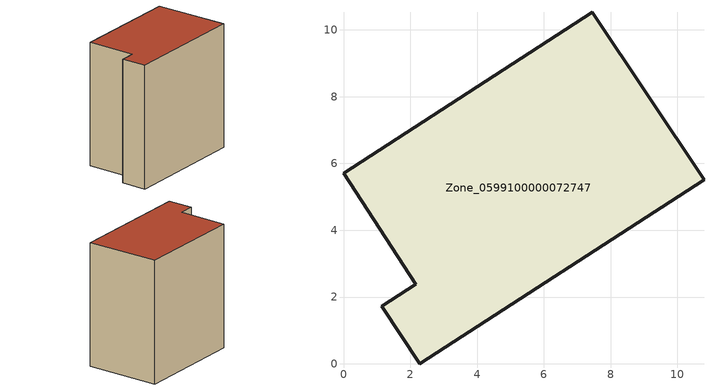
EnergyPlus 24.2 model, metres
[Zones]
Zone_0599100000072747
 floor ground (C_G): 1.15,1.73 2.16,2.39 0,5.71 7.45,10.53 10.8,5.52 2.29,0 z0
 wall outside (C_F): 2.16,2.39 1.15,1.73 2.29,0 10.8,5.52 7.45,10.53 0,5.71 2.16,2.39 z0:10.18
 roof outside (C_R): 7.45,10.53 0,5.71 2.16,2.39 1.15,1.73 2.29,0 10.8,5.52 z10.18
[BUILDING]
Pand.0599100000072747: North Axis=0; Terrain=City; Loads Convergence Tolerance Value=0.04; Temperature Convergence Tolerance Value=0.4; Solar Distribution=FullExterior; Maximum Number of Warmup Days=25; Minimum Number of Warmup Days=1
[Site:Location]
Rotterdam.The.Hague.AP_ZH_NLD Design_Conditions: Latitude=51.96; Longitude=4.45; Time Zone=1; Elevation=-4.5
[SITE:GROUNDTEMPERATURE:BUILDINGSURFACE]
18, 18, 18, 18, 18, 18, 18, 18, 18, 18, 18, 18
[MATERIAL] Thermal Absorptance=0.9; Solar Absorptance=0.7; Visible Absorptance=0.7
Name | Roughness | Thickness | Conductivity | Density | Specific Heat
G.TI.1946 | MediumSmooth | 0.15 | 1 | 540 | 1210
F.TI.1946 | Rough | 0.3 | 0.857143 | 1920 | 840
R.TI.1946 | MediumRough | 0.2 | 0.1 | 1500 | 1000
[CONSTRUCTION]
C_G: G.TI.1946
C_F: F.TI.1946
C_R: R.TI.1946
[ZONE]
Zone_0599100000072747: Type=1; Multiplier=1; Ceiling Height=Autocalculate; Volume=Autocalculate; Floor Area=autocalculate; Part of Total Floor Area=Yes
[ZONEINFILTRATION:DESIGNFLOWRATE]
Infil_Zone_0599100000072747: Zone or ZoneList or Space or SpaceList=Zone_0599100000072747; Schedule=AlwaysOn; Design Flow Rate Calculation Method=Flow/Area; Flow Rate per Floor Area=0.003; Constant Term Coefficient=1; Temperature Term Coefficient=0; Velocity Term Coefficient=0; Velocity Squared Term Coefficient=0
[HVACTEMPLATE:ZONE:IDEALLOADSAIRSYSTEM]
Zone_0599100000072747: Maximum Heating Supply Air Temperature=50; Minimum Cooling Supply Air Temperature=13; Maximum Heating Supply Air Humidity Ratio=0.0156; Minimum Cooling Supply Air Humidity Ratio=0.0077; Heating Limit=NoLimit; Cooling Limit=NoLimit; Dehumidification Control Type=ConstantSensibleHeatRatio; Cooling Sensible Heat Ratio=0.7; Dehumidification Setpoint=60; Humidification Control Type=None; Humidification Setpoint=30; Outdoor Air Method=None; Outdoor Air Flow Rate per Person=0.00944; Outdoor Air Flow Rate per Zone Floor Area=0; Outdoor Air Flow Rate per Zone=0; Demand Controlled Ventilation Type=None; Outdoor Air Economizer Type=NoEconomizer; Heat Recovery Type=None; Sensible Heat Recovery Effectiveness=0.7; Latent Heat Recovery Effectiveness=0.65
[ZONECONTROL:THERMOSTAT]
ThermostatControl_Zone_0599100000072747: Zone or ZoneList=Zone_0599100000072747; Control Type Schedule=DualSetpointControlType; Control 1=Thermostat_Zone_0599100000072747; Temperature Difference Between Cutout And Setpoint=0
[THERMOSTATSETPOINT:DUALSETPOINT]
Thermostat_Zone_0599100000072747: Heating Setpoint Temperature Schedule=HeatingSetpoint_Zone_0599100000072747; Cooling Setpoint Temperature Schedule=CoolingSetpoint_Zone_0599100000072747
[SCHEDULE:COMPACT]
HeatingSetpoint_Zone_0599100000072747: Through: 12/31, For: AllDays, Until: 24:00, 21
CoolingSetpoint_Zone_0599100000072747: Through: 12/31, For: AllDays, Until: 24:00, 24
DualSetpointControlType: Through: 12/31, For: AllDays, Until: 24:00, 4
AlwaysOn: Through: 12/31, For: AllDays, Until: 24:00, 1
